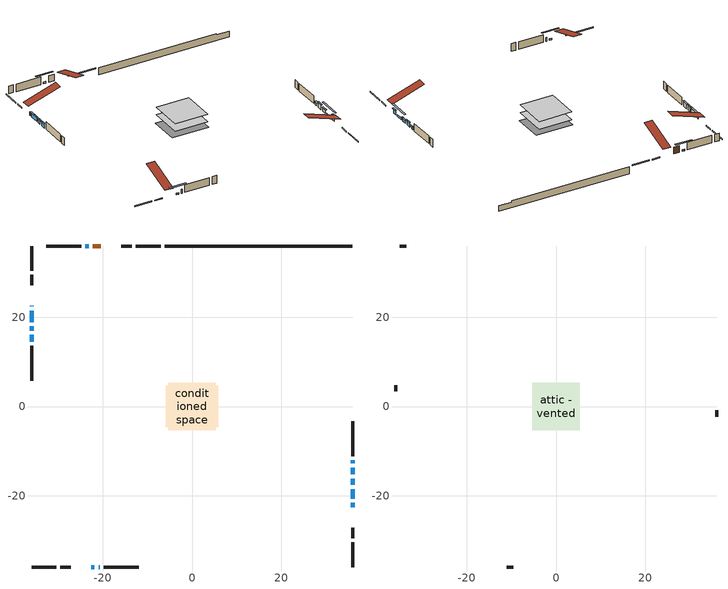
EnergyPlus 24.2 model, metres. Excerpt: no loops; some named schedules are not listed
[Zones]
conditioned space
 floor adiabatic (AdiabaticFloorConstruction): -5.3,-5.3 -5.3,5.3 5.3,5.3 5.3,-5.3 z0.69
 floor foundation (Slab1 construction): -5.87,-4.65 -5.87,4.65 5.87,4.65 5.87,-4.65 z-1.52
 wall outside (RimJoist1 construction): -7.05,35.95 -12.57,35.95 / -35.95,-35.95 -30.43,-35.95 / -35.95,35.95 -35.95,30.43 / 35.95,-35.95 35.95,-30.43 z0.69:0.99
 wall outside (RimJoist2 construction): -13.5,35.95 -15.86,35.95 / -29.5,-35.95 -27.13,-35.95 / -35.95,29.5 -35.95,27.13 / 35.95,-29.5 35.95,-27.13 z0.69:0.99
 wall outside (AdiabaticWallConstruction 1): -20.44,35.95 -22.23,35.95 z0.69:2.72
 wall outside (AdiabaticWallConstruction): -35.95,22.55 -35.95,22.42 / -20.92,-35.95 -20.68,-35.95 z0.69:1.91; 35.95,-22.55 35.95,-21.54 / -35.95,21.5 -35.95,18.9 / -35.95,16.03 -35.95,14.51 / 35.95,-15.2 35.95,-13.67 z0.69:2.11; -35.95,17.98 -35.95,16.96 z0.69:2.16; 35.95,-20.61 35.95,-18.48 / -23.16,35.95 -23.87,35.95 / -22.55,-35.95 -21.84,-35.95 z0.69:1.2; 35.95,-17.55 35.95,-16.13 z0.69:1.71; 35.95,-12.75 35.95,-12.03 z0.69:1.51
 wall outside (Wall1 construction): -24.8,35.95 -32.64,35.95 / -19.76,-35.95 -11.92,-35.95 / -35.95,13.58 -35.95,5.74 / 35.95,-11.11 35.95,-3.27 z0.69:3.13
 wall foundation (FoundationWall1 construction): -6.12,35.95,-1.52 -6.12,35.95,0.69 31.74,35.95,0.69 31.74,35.95,0.26 35.95,35.95,0.26 35.95,35.95,-1.52
 window (WindowConstruction 7): -35.95,22.55 -35.95,22.42 z0.69:1.91
 window (WindowConstruction 3): 35.95,-22.55 35.95,-21.54 z0.69:2.11
 window (WindowConstruction 4): -35.95,21.5 -35.95,18.9 z0.69:2.11
 window (WindowConstruction 5): -35.95,17.98 -35.95,16.96 z0.69:2.16
 window (WindowConstruction 6): -35.95,16.03 -35.95,14.51 z0.69:2.11
 window (WindowConstruction 9): 35.95,-20.61 35.95,-18.48 z0.69:1.2
 window (WindowConstruction 10): -23.16,35.95 -23.87,35.95 z0.69:1.2
 window (WindowConstruction 11): -22.55,-35.95 -21.84,-35.95 z0.69:1.2
 window (WindowConstruction 8): -20.91,-35.95 -20.68,-35.95 z0.69:1.91
 window (WindowConstruction): 35.95,-17.55 35.95,-16.13 z0.69:1.7
 window (WindowConstruction 1): 35.95,-15.2 35.95,-13.67 z0.69:2.11
 window (WindowConstruction 2): 35.95,-12.74 35.95,-12.03 z0.69:1.5
 door (Door): -20.44,35.95 -22.23,35.95 z0.69:2.72
 ceiling adiabatic (AdiabaticFloorConstruction): 5.3,-5.3 5.3,5.3 -5.3,5.3 -5.3,-5.3 z0.69
attic - vented
 floor to conditioned space (Floor1 construction Reversed): -5.3,-5.3 -5.3,5.3 5.3,5.3 5.3,-5.3 z3.13
 wall outside (Wall2 construction): -33.57,35.95 -35.02,35.95 / -10.99,-35.95 -9.54,-35.95 / -35.95,4.81 -35.95,3.36 / 35.95,-2.34 35.95,-0.89 z0.69:3.13
 roof outside (Roof1 construction): -19.51,35.95,3.13 -19.51,25.62,6.57 -16.79,25.62,6.57 -16.79,35.95,3.13; -23.48,-35.95,3.13 -23.48,-25.62,6.57 -26.2,-25.62,6.57 -26.2,-35.95,3.13; -35.95,23.48,3.13 -25.62,23.48,6.57 -25.62,26.2,6.57 -35.95,26.2,3.13; 35.95,-23.48,3.13 25.62,-23.48,6.57 25.62,-26.2,6.57 35.95,-26.2,3.13
shading: 35.95,-21.34 35.95,-22.75 36.36,-22.75 36.36,-21.34 z2.31; -35.95,18.7 -35.95,21.7 -36.36,21.7 -36.36,18.7 z2.31; -35.95,16.76 -35.95,18.18 -36.36,18.18 -36.36,16.76 z2.36; -35.95,14.31 -35.95,16.23 -36.36,16.23 -36.36,14.31 z2.31; 35.95,-16.08 35.95,-23.01 36.36,-23.01 36.36,-16.08 z3.6; -26.27,35.95 -20.76,35.95 -20.76,36.36 -26.27,36.36 z3.6; -19.44,-35.95 -24.95,-35.95 -24.95,-36.36 -19.44,-36.36 z3.6; 35.95,-15.93 35.95,-17.75 36.36,-17.75 36.36,-15.93 z1.91; 35.95,-13.47 35.95,-15.4 36.36,-15.4 36.36,-13.47 z2.31; 35.95,-11.83 35.95,-12.95 36.36,-12.95 36.36,-11.83 z1.7
[Building]
Building 1: Terrain=Suburbs
[Site:Location]
Ottawa Intl AP_ON: Latitude {deg}=45.32; Longitude {deg}=-75.67; Time Zone {hr}=-5; Elevation {m}=115; Keep Site Location Information=Yes
[Site:GroundTemperature:Shallow]
1.18808, -1.19398, -1.38475, -0.254337, 4.28362, 8.80044, 12.7163, 15.1969, 15.4076, 13.3901, 9.57408, 5.19582
[Site:WaterMainsTemperature]
Calculation Method=Schedule; Temperature Schedule=mains temperature schedule
[Material] Roughness=Rough; Thermal Absorptance=0.9
Name | Thickness {m} | Conductivity {W/m-K} | Density {kg/m3} | Specific Heat {J/kg-K} | Solar Absorptance | Visible Absorptance
asphalt or fiberglass shingles | 0.00635 | 0.162714 | 1121.4 | 1465.45 | 0.4 | 0.4
ceiling loosefill ins | 0.254 | 0.0480833 | 16.02 | 1046.75 | 0.7 | 0.7
ceiling stud and cavity | 0.1397 | 0.424257 | 65.682 | 1177.47 | 0.7 | 0.7
concrete 4.0 in. | 0.1016 | 1.803125 | 2242.8 | 837.4 | 0.7 | 0.7
concrete 8.0 in. | 0.2032 | 1.803125 | 2242.8 | 837.4 | 0.7 | 0.7
door material | 0.04445 | 0.188738 | 512.64 | 1214.23 | 0.7 | 0.7
exterior vertical ins | 0.00758215 | 0.029427 | 32.04 | 1214.23 | 0.7 | 0.7
floor covering | 0.0127 | 0.0433444 | 54.468 | 1339.84 | 0.6 | 0.6
floor rigid ins; wall rigid ins | 0.512978 | 0.029427 | 32.04 | 1214.23 | 0.7 | 0.7
floor stud and cavity | 0.1397 | 1.75129 | 37.0049 | 1207.88 | 0.7 | 0.7
furniture material conditioned space 1 | 0.1524 | 0.115458 | 640.8 | 1214.23 | 0.6 | 0.6
gypsum board | 0.0127 | 0.160291 | 801 | 837.4 | 0.6 | 0.6
gypsum board 1 | 0.0127 | 0.160291 | 801 | 837.4 | 0.7 | 0.7
osb sheathing 0.5 in. | 0.0127 | 0.115458 | 512.64 | 1214.23 | 0.7 | 0.7
osb sheathing 0.75 in. | 0.01905 | 0.115458 | 512.64 | 1214.23 | 0.7 | 0.7
osb sheathing 2.0 in. | 0.0508 | 0.115458 | 512.64 | 1214.23 | 0.7 | 0.7
rim joist rigid ins | 0.051816 | 0.029427 | 32.04 | 1214.23 | 0.7 | 0.7
rim joist stud and cavity | 0.0508 | 0.241261 | 125.044 | 1163.47 | 0.6 | 0.6
rim joist stud and cavity 1 | 0.0508 | 0.632955 | 125.044 | 1163.47 | 0.6 | 0.6
wall stud and cavity | 0.1397 | 0.0873771 | 139.0536 | 1170.24 | 0.7 | 0.7
wall stud and cavity 1 | 0.0889 | 6.9971 | 50.32683 | 1063.81 | 0.6 | 0.6
wall stud and cavity 2 | 0.0889 | 0.380278 | 52.3479 | 1209.89 | 0.7 | 0.7
wall stud and cavity 3 | 0.0889 | 0.391764 | 83.0341 | 1211.67 | 0.7 | 0.7
wood siding | 0.0254 | 0.102417 | 544.68 | 1172.36 | 0.4 | 0.4
wood siding 1 | 0.00254 | 0.102417 | 544.68 | 1172.36 | 0.4 | 0.4
wood siding 2; wood siding 3; wood siding 4 | 0.0254 | 0.102417 | 544.68 | 1172.36 | 0.7 | 0.7
[WindowMaterial:SimpleGlazingSystem]
Name | U-Factor {W/m2-K} | Solar Heat Gain Coefficient
WindowMaterial | 7.06684 | 0.75
WindowMaterial 1 | 6.94363 | 0.77
WindowMaterial 2 | 7.48474 | 0.7
WindowMaterial 3 | 2.8867 | 0.7
WindowMaterial 4 | 2.97584 | 0.57
WindowMaterial 5 | 2.95937 | 0.6
WindowMaterial 6 | 3.92747 | 0.38
WindowMaterial 7 | 4.34026 | 0.48
WindowMaterial 8 | 7.776021 | 0.66
[Construction]
AdiabaticFloorConstruction: floor stud and cavity, floor rigid ins, osb sheathing 0.75 in., floor covering
AdiabaticWallConstruction: wood siding 3, wall rigid ins, wall stud and cavity 2, gypsum board
AdiabaticWallConstruction 1: wood siding 4, wall rigid ins, wall stud and cavity 2, gypsum board
Door: door material
Floor1 construction Reversed: gypsum board, ceiling stud and cavity, ceiling loosefill ins
FoundationWall1 construction: concrete 8.0 in., gypsum board 1
furniture construction conditioned space 1: furniture material conditioned space 1
PartitionWallConstruction: gypsum board, wall stud and cavity 3, gypsum board
RimJoist1 construction: wood siding 2, rim joist rigid ins, osb sheathing 2.0 in., rim joist stud and cavity
RimJoist2 construction: wood siding 2, osb sheathing 2.0 in., rim joist stud and cavity 1
Roof1 construction: asphalt or fiberglass shingles
Slab1 construction: concrete 4.0 in.
Wall1 construction: wood siding, osb sheathing 0.5 in., wall stud and cavity, gypsum board
Wall2 construction: wood siding 1, wall stud and cavity 1
WindowConstruction; WindowConstruction 3: WindowMaterial
WindowConstruction 1: WindowMaterial 1
WindowConstruction 10; WindowConstruction 11; WindowConstruction 9: WindowMaterial 8
WindowConstruction 2: WindowMaterial 2
WindowConstruction 4: WindowMaterial 3
WindowConstruction 5: WindowMaterial 4
WindowConstruction 6: WindowMaterial 5
WindowConstruction 7: WindowMaterial 6
WindowConstruction 8: WindowMaterial 7
[Zone] Multiplier=1; Part of Total Floor Area=Yes
Name | Volume {m3}
attic - vented | 62.7385
conditioned space | 549.1
[Space]
Name | Zone | Volume {m3}
attic - vented 1 | attic - vented | 62.7385
conditioned space 1 | conditioned space | 549.1
[ZoneInfiltration:EffectiveLeakageArea]
infil attic - vented 1: Zone or Space=attic - vented 1; Schedule=Always On Discrete; Effective Air Leakage Area {cm2}=4729.26; Stack Coefficient=0.000408834; Wind Coefficient=1.36613e-05
[ZoneMixing]
whole house fan mix: Zone or Space=attic - vented; Schedule=Always On Continuous; Design Flow Rate Calculation Method=Flow/Zone; Design Flow Rate {m3/s}=0; Source Zone or Space=conditioned space
[SurfaceProperty:ExposedFoundationPerimeter]
Slab1: Exposed Perimeter Calculation Method=TotalExposedPerimeter; Total Exposed Perimeter {m}=42.063
[InternalMass] Zone or ZoneList=conditioned space; Space or SpaceList=conditioned space 1
Name | Construction | Surface Area {m2}
furniture mass conditioned space 1 | furniture construction conditioned space 1 | 88.56
partition wall mass | PartitionWallConstruction | 221.4
[Lights]
interior lighting: Zone or ZoneList or Space or SpaceList=conditioned space 1; Schedule=interior lighting schedule; Design Level Calculation Method=LightingLevel; Lighting Level {W}=343.2; Return Air Fraction=0; Fraction Radiant=0.6; Fraction Visible=0.2; Fraction Replaceable=1
[People]
occupants: Zone or ZoneList or Space or SpaceList=conditioned space 1; Number of People Schedule=occupants schedule; Number of People Calculation Method=People; Number of People=3; Fraction Radiant=0.314171; Sensible Heat Fraction=0.56303; Activity Level Schedule=occupants activity schedule; Carbon Dioxide Generation Rate {m3/s-W}=0; Enable ASHRAE 55 Comfort Warnings=No; Mean Radiant Temperature Calculation Type=EnclosureAveraged
[ElectricEquipment] Zone or ZoneList or Space or SpaceList=conditioned space 1; Design Level Calculation Method=EquipmentLevel
Name | Schedule | Design Level {W} | Fraction Latent | Fraction Radiant | Fraction Lost
clothes dryer | clothes dryer schedule | 140.772 | 0.015 | 0.081 | 0.85
clothes washer | clothes washer schedule | 32.1985 | 0.03 | 0.162 | 0.7
cooking range | cooking range schedule | 215.147 | 0.08 | 0.432 | 0.2
dishwasher | dishwasher schedule | 66.8632 | 0.3 | 0.18 | 0.4
fridge | fridge schedule | 72.9452 | 0 | 0.6 | 0
mech vent house fan | mech vent house fan schedule | 0 | 0 | 0 | 1
mech vent house fan cfis | mech vent house fan cfis schedule | 0 | 0 | 0 | 0
mech vent range fan 0 | mech vent range fan 0 schedule | 57 | 0 | 0 | 1
misc plug loads | misc plug loads schedule | 494.7 | 0.045 | 0.513 | 0.1
whole house fan | Always On Discrete | 0 | 0 | 0 | 1
[OtherEquipment] Zone or ZoneList or Space or SpaceList=conditioned space 1; Design Level Calculation Method=EquipmentLevel
Name | Fuel Type | Schedule | Design Level {W} | Fraction Latent | Fraction Radiant | Fraction Lost
clothes dryer 1 | Electricity | clothes dryer schedule | 0 | 0.015 | 0.081 | 0.85
cooking range 1 | Electricity | cooking range schedule | 0 | 0.08 | 0.432 | 0.2
general water use latent | None | general water use schedule | 62.594 | 1 | 0 | 0
general water use sensible | None | general water use schedule | -61.6891 | 0 | 0.6 | 0
mech vent house fan latent load | None | Always On Discrete | 0 | 1 | 0 | 0
mech vent house fan sensible load | None | Always On Discrete | 0 | 0 | 0 | 0
water heater energy adjustment1 | Electricity | Always On Discrete | 0.01 | 0 | 0 | 1
[ZoneInfiltration:DesignFlowRate] Zone or ZoneList or Space or SpaceList=conditioned space 1; Schedule=Always On Discrete; Design Flow Rate Calculation Method=Flow/Zone; Design Flow Rate {m3/s}=0
infil flow; natural vent flow; whole house fan flow
[AvailabilityManager:Scheduled]
central ac and furnace airloop Availability Manager: Schedule=Always On Discrete
[Foundation:Kiva]
Foundation Kiva 1: Initial Indoor Air Temperature {C}=18; Wall Height Above Grade {m}=0.690006; Wall Depth Below Slab {m}=0.2032; Custom Block Material Name 1=exterior vertical ins; Custom Block Depth 1 {m}=2.21001; Custom Block X Position 1 {m}=0.2159; Custom Block Z Position 1 {m}=0
[Foundation:Kiva:Settings]
Soil Conductivity {W/m-K}=0.849921; Soil Density {kg/m3}=1842.3; Soil Specific Heat {J/kg-K}=418.7; Ground Solar Absorptivity=0.9; Ground Thermal Absorptivity=0.9; Ground Surface Roughness {m}=0.03; Far-Field Width {m}=40; Deep-Ground Boundary Condition=ZeroFlux; Deep-Ground Depth {m}=40; Minimum Cell Dimension {m}=0.2; Maximum Cell Growth Coefficient=3; Simulation Timestep=Timestep
[Exterior:Lights]
exterior lighting: Schedule=exterior lighting schedule; Design Level {W}=75.6
[EnergyManagementSystem:GlobalVariable]
central_ac_and_furnace_airloop_Fan_RTF
infil_program_Qfan
infil_program_Qinf
natural_vent_program_Qnv
natural_vent_program_Qwhf
[EnergyManagementSystem:Sensor]
Name | Output:Variable or Output:Meter Index Key | Output:Variable or Output:Meter
airflow_gain | infil flow | Infiltration Sensible Heat Gain Energy
airflow_gain_1 | natural vent flow | Infiltration Sensible Heat Gain Energy
airflow_gain_2 | whole house fan flow | Infiltration Sensible Heat Gain Energy
airflow_loss | infil flow | Infiltration Sensible Heat Loss Energy
airflow_loss_1 | natural vent flow | Infiltration Sensible Heat Loss Energy
airflow_loss_2 | whole house fan flow | Infiltration Sensible Heat Loss Energy
clg_load_cond |  | Cooling:EnergyTransfer:Zone:CONDITIONED SPACE
clg_sp_s; clg_sp_s_1 | cooling setpoint | Schedule Value
clothes_dryer_exhaust_0_sch_s | clothes dryer exhaust 0 schedule | Schedule Value
cool_season | cooling season schedule | Schedule Value
htg_load_cond |  | Heating:EnergyTransfer:Zone:CONDITIONED SPACE
htg_sp_s; htg_sp_s_1 | heating setpoint | Schedule Value
ig_ee_conv | clothes dryer | Electric Equipment Convective Heating Energy
ig_ee_conv_2 | cooking range | Electric Equipment Convective Heating Energy
ig_ee_conv_4 | fridge | Electric Equipment Convective Heating Energy
ig_ee_conv_5 | misc plug loads | Electric Equipment Convective Heating Energy
ig_ee_conv_6 | whole house fan | Electric Equipment Convective Heating Energy
ig_ee_rad | clothes dryer | Electric Equipment Radiant Heating Energy
ig_ee_rad_2 | cooking range | Electric Equipment Radiant Heating Energy
ig_ee_rad_4 | fridge | Electric Equipment Radiant Heating Energy
ig_ee_rad_5 | misc plug loads | Electric Equipment Radiant Heating Energy
ig_ee_rad_6 | whole house fan | Electric Equipment Radiant Heating Energy
ig_lgt_conv | interior lighting | Lights Convective Heating Energy
ig_lgt_rad | interior lighting | Lights Radiant Heating Energy
ig_lgt_vis | interior lighting | Lights Visible Radiation Heating Energy
ig_oe_conv | clothes dryer 1 | Other Equipment Convective Heating Energy
ig_oe_conv_1 | cooking range 1 | Other Equipment Convective Heating Energy
ig_oe_conv_2 | general water use latent | Other Equipment Convective Heating Energy
ig_oe_conv_3 | general water use sensible | Other Equipment Convective Heating Energy
ig_oe_conv_4 | water heater energy adjustment1 | Other Equipment Convective Heating Energy
ig_oe_rad | clothes dryer 1 | Other Equipment Radiant Heating Energy
ig_oe_rad_1 | cooking range 1 | Other Equipment Radiant Heating Energy
ig_oe_rad_2 | general water use latent | Other Equipment Radiant Heating Energy
ig_oe_rad_3 | general water use sensible | Other Equipment Radiant Heating Energy
ig_oe_rad_4 | water heater energy adjustment1 | Other Equipment Radiant Heating Energy
ig_ppl_conv | occupants | People Convective Heating Energy
ig_ppl_rad | occupants | People Radiant Heating Energy
im_conv | furniture mass conditioned space 1 | Surface Inside Face Convection Heat Gain Energy
im_conv_1 | partition wall mass | Surface Inside Face Convection Heat Gain Energy
im_ig | furniture mass conditioned space 1 | Surface Inside Face Internal Gains Radiation Heat Gain Energy
im_ig_1 | partition wall mass | Surface Inside Face Internal Gains Radiation Heat Gain Energy
im_lgt | furniture mass conditioned space 1 | Surface Inside Face Lights Radiation Heat Gain Energy
im_lgt_1 | partition wall mass | Surface Inside Face Lights Radiation Heat Gain Energy
im_sol | furniture mass conditioned space 1 | Surface Inside Face Solar Radiation Heat Gain Energy
im_sol_1 | partition wall mass | Surface Inside Face Solar Radiation Heat Gain Energy
im_surf | furniture mass conditioned space 1 | Surface Inside Face Net Surface Thermal Radiation Heat Gain Energy
im_surf_1 | partition wall mass | Surface Inside Face Net Surface Thermal Radiation Heat Gain Energy
mech_vent_range_fan_0_sch_s | mech vent range fan 0 schedule | Schedule Value
mv_conv | mech vent house fan | Electric Equipment Convective Heating Energy
mv_conv_1 | mech vent house fan cfis | Electric Equipment Convective Heating Energy
mv_conv_2 | mech vent range fan 0 | Electric Equipment Convective Heating Energy
mv_conv_3 | mech vent house fan latent load | Other Equipment Convective Heating Energy
mv_conv_4 | mech vent house fan sensible load | Other Equipment Convective Heating Energy
mv_rad | mech vent house fan | Electric Equipment Radiant Heating Energy
mv_rad_1 | mech vent house fan cfis | Electric Equipment Radiant Heating Energy
mv_rad_2 | mech vent range fan 0 | Electric Equipment Radiant Heating Energy
mv_rad_3 | mech vent house fan latent load | Other Equipment Radiant Heating Energy
mv_rad_4 | mech vent house fan sensible load | Other Equipment Radiant Heating Energy
natural_vent_s | natural vent schedule | Schedule Value
out_pb_s |  | Site Outdoor Air Barometric Pressure
out_wt_s |  | Site Outdoor Air Humidity Ratio
site_vw_s |  | Site Wind Speed
ss_back_out | Window1 | Surface Window Shortwave from Zone Back Out Window Heat Transfer Rate
ss_back_out_1 | Window10 | Surface Window Shortwave from Zone Back Out Window Heat Transfer Rate
ss_back_out_10 | Window8 | Surface Window Shortwave from Zone Back Out Window Heat Transfer Rate
ss_back_out_11 | Window9 | Surface Window Shortwave from Zone Back Out Window Heat Transfer Rate
ss_back_out_2 | Window11 | Surface Window Shortwave from Zone Back Out Window Heat Transfer Rate
ss_back_out_3 | Window12 | Surface Window Shortwave from Zone Back Out Window Heat Transfer Rate
ss_back_out_4 | Window13 | Surface Window Shortwave from Zone Back Out Window Heat Transfer Rate
ss_back_out_5 | Window14 | Surface Window Shortwave from Zone Back Out Window Heat Transfer Rate
ss_back_out_6 | Window17 | Surface Window Shortwave from Zone Back Out Window Heat Transfer Rate
ss_back_out_7 | Window18 | Surface Window Shortwave from Zone Back Out Window Heat Transfer Rate
ss_back_out_8 | Window4 | Surface Window Shortwave from Zone Back Out Window Heat Transfer Rate
ss_back_out_9 | Window7 | Surface Window Shortwave from Zone Back Out Window Heat Transfer Rate
ss_conv | Door1 | Surface Inside Face Convection Heat Gain Energy
ss_conv_1 | Window1 | Surface Inside Face Convection Heat Gain Energy
ss_conv_10 | Window7 | Surface Inside Face Convection Heat Gain Energy
ss_conv_11 | Window8 | Surface Inside Face Convection Heat Gain Energy
ss_conv_12 | Window9 | Surface Inside Face Convection Heat Gain Energy
ss_conv_2 | Window10 | Surface Inside Face Convection Heat Gain Energy
ss_conv_3 | Window11 | Surface Inside Face Convection Heat Gain Energy
ss_conv_4 | Window12 | Surface Inside Face Convection Heat Gain Energy
ss_conv_5 | Window13 | Surface Inside Face Convection Heat Gain Energy
ss_conv_6 | Window14 | Surface Inside Face Convection Heat Gain Energy
ss_conv_7 | Window17 | Surface Inside Face Convection Heat Gain Energy
ss_conv_8 | Window18 | Surface Inside Face Convection Heat Gain Energy
ss_conv_9 | Window4 | Surface Inside Face Convection Heat Gain Energy
ss_ig | Door1 | Surface Inside Face Internal Gains Radiation Heat Gain Energy
ss_ig_1 | Window1 | Surface Inside Face Internal Gains Radiation Heat Gain Energy
ss_ig_10 | Window7 | Surface Inside Face Internal Gains Radiation Heat Gain Energy
ss_ig_11 | Window8 | Surface Inside Face Internal Gains Radiation Heat Gain Energy
ss_ig_12 | Window9 | Surface Inside Face Internal Gains Radiation Heat Gain Energy
ss_ig_2 | Window10 | Surface Inside Face Internal Gains Radiation Heat Gain Energy
ss_ig_3 | Window11 | Surface Inside Face Internal Gains Radiation Heat Gain Energy
ss_ig_4 | Window12 | Surface Inside Face Internal Gains Radiation Heat Gain Energy
ss_ig_5 | Window13 | Surface Inside Face Internal Gains Radiation Heat Gain Energy
ss_ig_6 | Window14 | Surface Inside Face Internal Gains Radiation Heat Gain Energy
ss_ig_7 | Window17 | Surface Inside Face Internal Gains Radiation Heat Gain Energy
ss_ig_8 | Window18 | Surface Inside Face Internal Gains Radiation Heat Gain Energy
ss_ig_9 | Window4 | Surface Inside Face Internal Gains Radiation Heat Gain Energy
ss_lgt | Door1 | Surface Inside Face Lights Radiation Heat Gain Energy
ss_sol | Door1 | Surface Inside Face Solar Radiation Heat Gain Energy
ss_surf | Door1 | Surface Inside Face Net Surface Thermal Radiation Heat Gain Energy
ss_surf_1 | Window1 | Surface Inside Face Net Surface Thermal Radiation Heat Gain Energy
ss_surf_10 | Window7 | Surface Inside Face Net Surface Thermal Radiation Heat Gain Energy
ss_surf_11 | Window8 | Surface Inside Face Net Surface Thermal Radiation Heat Gain Energy
ss_surf_12 | Window9 | Surface Inside Face Net Surface Thermal Radiation Heat Gain Energy
ss_surf_2 | Window10 | Surface Inside Face Net Surface Thermal Radiation Heat Gain Energy
ss_surf_3 | Window11 | Surface Inside Face Net Surface Thermal Radiation Heat Gain Energy
ss_surf_4 | Window12 | Surface Inside Face Net Surface Thermal Radiation Heat Gain Energy
ss_surf_5 | Window13 | Surface Inside Face Net Surface Thermal Radiation Heat Gain Energy
ss_surf_6 | Window14 | Surface Inside Face Net Surface Thermal Radiation Heat Gain Energy
ss_surf_7 | Window17 | Surface Inside Face Net Surface Thermal Radiation Heat Gain Energy
ss_surf_8 | Window18 | Surface Inside Face Net Surface Thermal Radiation Heat Gain Energy
ss_surf_9 | Window4 | Surface Inside Face Net Surface Thermal Radiation Heat Gain Energy
ss_trans_in | Window1 | Surface Window Transmitted Solar Radiation Rate
ss_trans_in_1 | Window10 | Surface Window Transmitted Solar Radiation Rate
ss_trans_in_10 | Window8 | Surface Window Transmitted Solar Radiation Rate
ss_trans_in_11 | Window9 | Surface Window Transmitted Solar Radiation Rate
ss_trans_in_2 | Window11 | Surface Window Transmitted Solar Radiation Rate
ss_trans_in_3 | Window12 | Surface Window Transmitted Solar Radiation Rate
ss_trans_in_4 | Window13 | Surface Window Transmitted Solar Radiation Rate
ss_trans_in_5 | Window14 | Surface Window Transmitted Solar Radiation Rate
ss_trans_in_6 | Window17 | Surface Window Transmitted Solar Radiation Rate
ss_trans_in_7 | Window18 | Surface Window Transmitted Solar Radiation Rate
ss_trans_in_8 | Window4 | Surface Window Transmitted Solar Radiation Rate
ss_trans_in_9 | Window7 | Surface Window Transmitted Solar Radiation Rate
ss_trans_out | Window1 | Surface Inside Face Initial Transmitted Diffuse Transmitted Out Window Solar Radiation Rate
ss_trans_out_1 | Window10 | Surface Inside Face Initial Transmitted Diffuse Transmitted Out Window Solar Radiation Rate
ss_trans_out_10 | Window8 | Surface Inside Face Initial Transmitted Diffuse Transmitted Out Window Solar Radiation Rate
ss_trans_out_11 | Window9 | Surface Inside Face Initial Transmitted Diffuse Transmitted Out Window Solar Radiation Rate
ss_trans_out_2 | Window11 | Surface Inside Face Initial Transmitted Diffuse Transmitted Out Window Solar Radiation Rate
ss_trans_out_3 | Window12 | Surface Inside Face Initial Transmitted Diffuse Transmitted Out Window Solar Radiation Rate
ss_trans_out_4 | Window13 | Surface Inside Face Initial Transmitted Diffuse Transmitted Out Window Solar Radiation Rate
ss_trans_out_5 | Window14 | Surface Inside Face Initial Transmitted Diffuse Transmitted Out Window Solar Radiation Rate
ss_trans_out_6 | Window17 | Surface Inside Face Initial Transmitted Diffuse Transmitted Out Window Solar Radiation Rate
ss_trans_out_7 | Window18 | Surface Inside Face Initial Transmitted Diffuse Transmitted Out Window Solar Radiation Rate
ss_trans_out_8 | Window4 | Surface Inside Face Initial Transmitted Diffuse Transmitted Out Window Solar Radiation Rate
ss_trans_out_9 | Window7 | Surface Inside Face Initial Transmitted Diffuse Transmitted Out Window Solar Radiation Rate
s_conv | Floor1 | Surface Inside Face Convection Heat Gain Energy
s_conv_1 | FoundationWall1 | Surface Inside Face Convection Heat Gain Energy
s_conv_10 | RimJoist2:270 | Surface Inside Face Convection Heat Gain Energy
s_conv_11 | RimJoist2:90 | Surface Inside Face Convection Heat Gain Energy
s_conv_12 | Slab1 | Surface Inside Face Convection Heat Gain Energy
s_conv_13 | Wall1:0 | Surface Inside Face Convection Heat Gain Energy
s_conv_14 | Wall1:180 | Surface Inside Face Convection Heat Gain Energy
s_conv_15 | Wall1:270 | Surface Inside Face Convection Heat Gain Energy
s_conv_16 | Wall1:90 | Surface Inside Face Convection Heat Gain Energy
s_conv_2 | inferred conditioned ceiling | Surface Inside Face Convection Heat Gain Energy
s_conv_3 | inferred conditioned floor | Surface Inside Face Convection Heat Gain Energy
s_conv_4 | RimJoist1:0 | Surface Inside Face Convection Heat Gain Energy
s_conv_5 | RimJoist1:180 | Surface Inside Face Convection Heat Gain Energy
s_conv_6 | RimJoist1:270 | Surface Inside Face Convection Heat Gain Energy
s_conv_7 | RimJoist1:90 | Surface Inside Face Convection Heat Gain Energy
